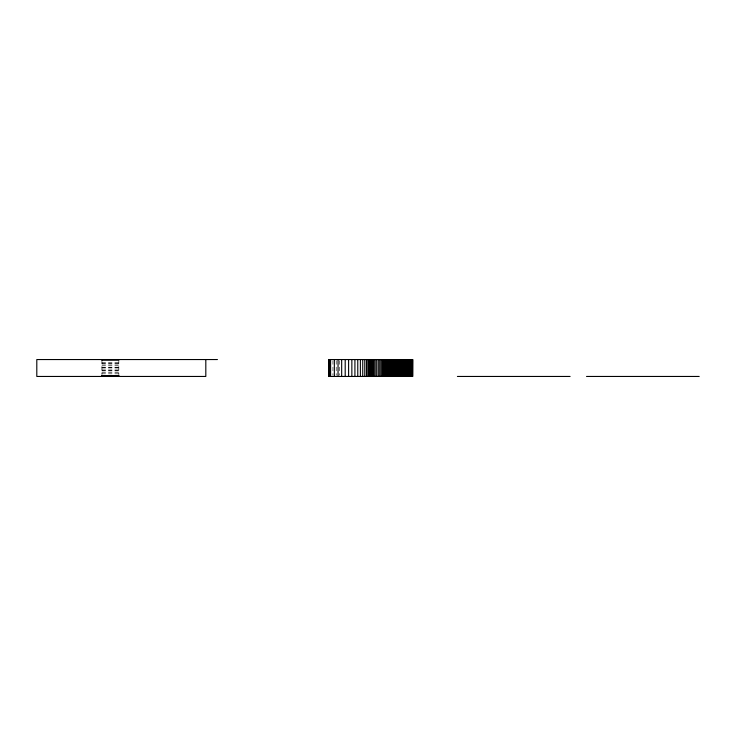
<?xml version="1.0" encoding="UTF-8"?>
<svg xmlns="http://www.w3.org/2000/svg" width="736" height="736" viewBox="0 0 736 736"><rect width="100%" height="100%" fill="white"/><g stroke="black" fill="none" stroke-linecap="round" stroke-linejoin="round"><path stroke-width="0.55" stroke-dasharray="3.68 2.76" d="M101.936 362.48L118.836 362.48M101.936 363.575L118.836 363.575M101.936 364.016L118.836 364.016M101.936 365.654L118.836 365.654M101.936 367.2L118.836 367.2M101.936 367.338L118.836 367.338M101.936 369.03L118.836 369.03M101.936 370.705L118.836 370.705M101.936 370.898L118.836 370.898M101.936 372.315L118.836 372.315M101.936 373.814L118.836 373.814M339.59 360.677L339.59 375.323M336.205 360.677L336.205 375.323M332.93 360.677L332.93 375.323M118.836 360.042L118.836 374.642M101.936 360.042L101.936 374.642"/><path stroke-width="1.1" d="M101.936 376.271L101.936 375.774L118.836 375.774L118.836 376.455L101.936 376.197M101.936 360.042L101.936 359.545L118.836 359.545L118.836 360.042L101.936 360.042L101.936 359.545M328.79 376.455L328.799 359.545L412.721 359.545L412.703 376.455L328.79 376.455L328.909 359.545M328.974 376.455L329.047 359.545M329.185 376.455L329.24 359.545M329.323 376.455L329.351 359.545M329.47 376.455L329.47 359.545M329.627 376.455L329.627 359.545M329.802 376.455L329.802 359.545M329.986 376.455L329.986 359.545M330.179 376.455L330.179 359.545M330.39 376.455L330.39 359.545M330.602 376.455L330.602 359.545M334.346 376.455L334.346 359.545M338.045 376.455L338.045 359.545M341.67 376.455L341.67 359.545M345.202 376.455L345.202 359.545M348.606 376.455L348.606 359.545M351.854 376.455L351.854 359.545M354.918 376.455L354.918 359.545M357.77 376.455L357.77 359.545M360.382 376.455L360.382 359.545M362.728 376.455L362.728 359.545M364.771 376.455L364.771 359.545M366.491 376.455L366.491 359.545M367.862 376.455L367.862 359.545M368.846 376.455L368.846 359.545M369.408 376.455L369.408 359.545M369.822 376.455L369.822 359.545M370.125 376.455L370.125 359.545M370.346 376.455L370.346 359.545M370.53 376.455L370.53 359.545M370.705 376.455L370.705 359.545M370.926 376.455L370.926 359.545M371.22 376.455L371.22 359.545M371.634 376.455L371.634 359.545M372.195 376.455L372.195 359.545M372.94 376.455L372.94 359.545M373.916 376.455L373.916 359.545M375.158 376.455L375.158 359.545M376.694 376.455L376.694 359.545M378.286 376.455L378.286 359.545M379.73 376.455L379.73 359.545M381.055 376.455L381.055 359.545M382.269 376.455L382.269 359.545M383.373 376.455L383.373 359.545M384.394 376.455L384.394 359.545M385.324 376.455L385.324 359.545M386.188 376.455L386.188 359.545M386.998 376.455L386.998 359.545M387.752 376.455L387.752 359.545M388.47 376.455L388.47 359.545M389.16 376.455L389.16 359.545M389.841 376.455L389.841 359.545M390.512 376.455L390.512 359.545M390.945 376.455L390.945 359.545M391.386 376.455L391.386 359.545M391.828 376.455L391.828 359.545M392.279 376.455L392.279 359.545M392.73 376.455L392.73 359.545M393.19 376.455L393.19 359.545M393.65 376.455L393.65 359.545M394.119 376.455L394.119 359.545M394.588 376.455L394.588 359.545M395.076 376.455L395.076 359.545M395.563 376.455L395.563 359.545M396.051 376.455L396.051 359.545M396.557 376.455L396.557 359.545M397.063 376.455L397.063 359.545M397.688 376.455L397.688 359.545M398.305 376.455L398.305 359.545M398.93 376.455L398.93 359.545M399.556 376.455L399.556 359.545M400.209 376.455L400.209 359.545M400.872 376.455L400.872 359.545M401.562 376.455L401.562 359.545M402.279 376.455L402.279 359.545M403.043 376.455L403.043 359.545M403.843 376.455L403.843 359.545M404.699 376.455L404.699 359.545M405.6 376.455L405.6 359.545M406.576 376.455L406.576 359.545M407.606 376.455L407.606 359.545M408.609 376.455L408.609 359.545M409.464 376.455L409.464 359.545M410.191 376.455L410.191 359.545M410.808 376.455L410.808 359.545M411.304 376.455L411.304 359.545M411.709 376.455L411.709 359.545M412.031 376.455L412.031 359.545M412.27 376.455L412.27 359.545M412.445 376.455L412.445 359.545M412.574 376.455L412.648 359.545M217.442 359.545L36.8 359.545L36.8 376.455L205.813 376.455L205.813 359.545M101.936 375.894L118.836 375.921M101.936 376.059L118.836 376.059M457.415 376.455L570.096 376.455M586.518 376.455L699.2 376.455"/></g></svg>
